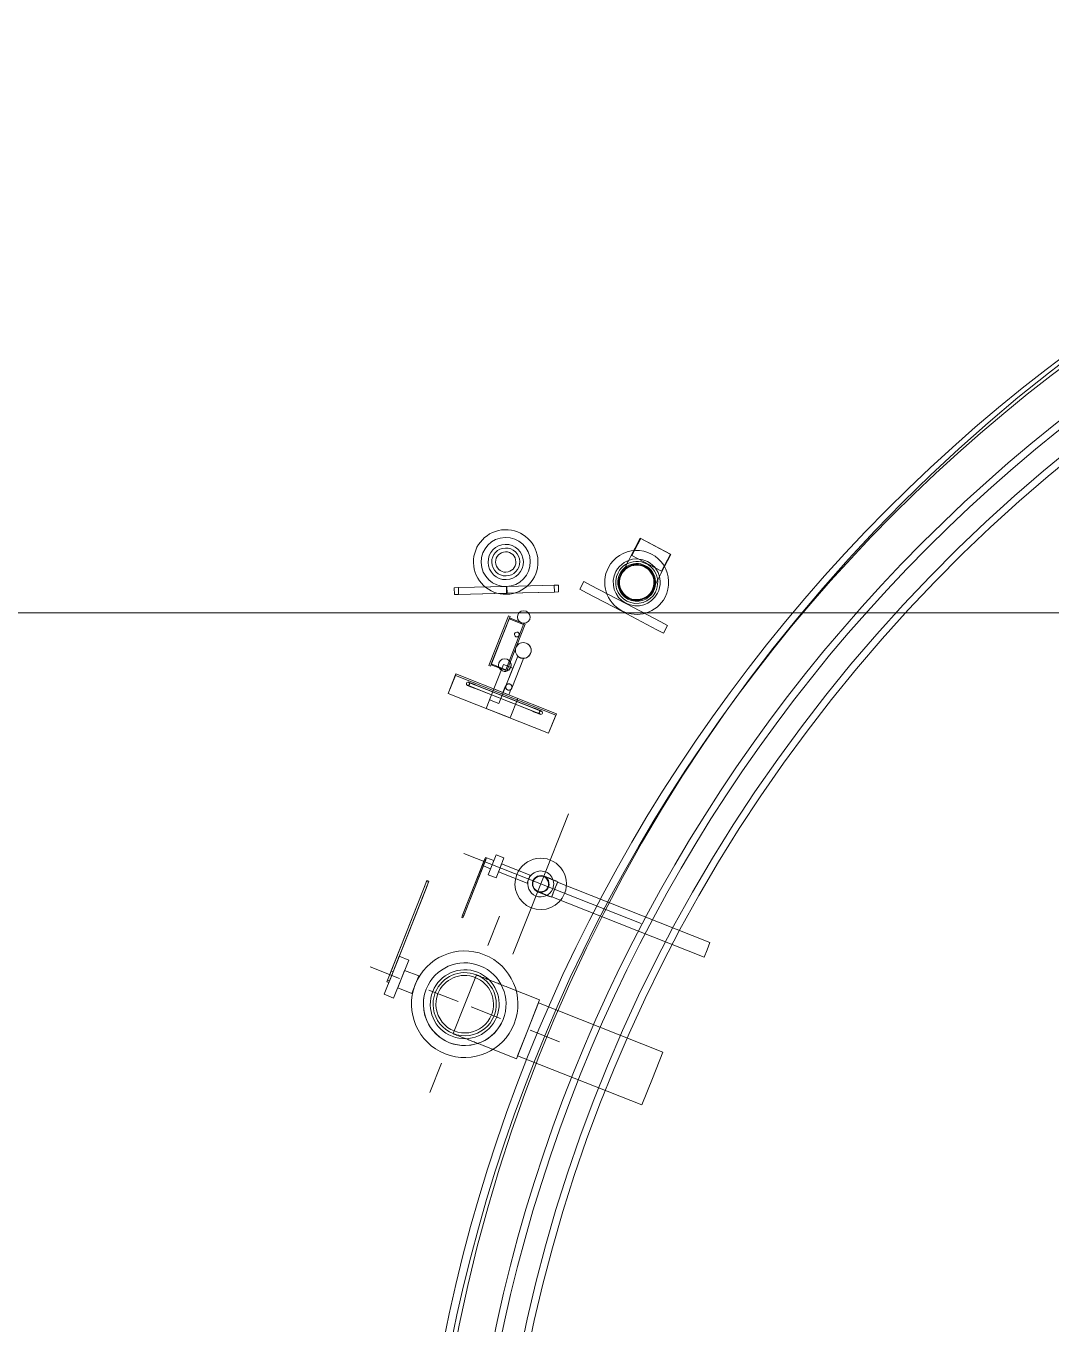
# Model space of a CAD drawing. Header units: metres. Extents: x -207 to 292, y -187 to 169.
# Drawn here: x -65.626 to -62.382, y 16.668 to 20.775 of the extents above; entities that cross this region are included whole.
import ezdxf

# ---------------------------------------------------------------- set-up
doc = ezdxf.new("R2010")
doc.units = ezdxf.units.M
doc.linetypes.add('Dash', pattern=[0.006, 0.003, -0.003])
for name, color, linetype, lineweight in [('EQUIPOS PIS', 7, 'Continuous', 9), ('grilla', 7, 'Continuous', 9), ('P-SANR-FIXT', 7, 'Continuous', 9), ('P-SANR-FIXT-HDLN', 7, 'Dash', 9)]:
    doc.layers.add(name, color=color, linetype=linetype, lineweight=lineweight)
doc.layers.add('PR10-ARQ-PL-001-Emplazamiento-C-1_dwg', color=7, linetype='Continuous', lineweight=9, true_color=0x767676)

# ---------------------------------------------------------------- blocks, each defined once
blk = doc.blocks.new('M_Tuberia Alimentación-01 - M_Tuberia Alimentación-01-2152466-PLANTA EMPLAZAMIENTO ACTUALIZADO')
at = {"layer": 'P-SANR-FIXT'}
for p, q in [((-0.2485, 0.3201), (-0.2551, 0.3201)), ((-0.2551, 0.3201), (-0.2551, 0.2959)), ((-0.2551, 0.0118), (-0.2551, 0.3169)), ((-0.2485, 0.3169), (-0.2551, 0.3169)), ((-0.2551, 0.2959), (-0.2551, -0.0196)), ((-0.2485, 0.2959), (-0.2485, 0.3201)), ((-0.2485, 0.3169), (-0.2485, 0.0118)), ((-0.2485, -0.0196), (-0.2485, 0.2959)), ((0.2154, 0.1), (0.1059, 0.1)), ((0.2154, 0), (0.2154, 0.1)), ((0.6388, 0.09), (0.2154, 0.09)), ((0.2154, 0), (0.2154, 0.09)), ((0.6388, 0.09), (0.6388, 0)), ((-0.2162, 0.0647), (-0.2485, 0.0647)), ((-0.2485, 0), (-0.2485, 0.0647)), ((-0.2162, 0.0647), (-0.2162, 0)), ((-0.2551, 0.0118), (-0.2551, -0.025)), ((-0.2551, 0.0118), (-0.2485, 0.0118)), ((-0.2485, -0.025), (-0.2485, 0.0118)), ((-0.2485, -0.0647), (-0.2485, 0)), ((-0.1681, 0.0296), (-0.2162, 0.0296)), ((-0.2162, 0), (-0.2162, 0.0296)), ((-0.2162, 0), (-0.2162, -0.0647)), ((-0.1681, 0.0296), (-0.1681, 0)), ((-0.1681, 0), (-0.1681, -0.0296)), ((0.2154, -0.1), (0.2154, 0)), ((0.2154, -0.09), (0.2154, 0)), ((0.6388, 0), (0.6388, -0.09)), ((-0.2551, -0.0196), (-0.2485, -0.0196)), ((-0.2551, -0.025), (-0.2485, -0.025)), ((-0.2162, -0.0296), (-0.2162, 0)), ((-0.2162, -0.0296), (-0.1681, -0.0296)), ((-0.2485, -0.0647), (-0.2162, -0.0647)), ((0.1059, -0.1), (0.2154, -0.1)), ((0.2154, -0.09), (0.6388, -0.09))]:
    blk.add_line(p, q, dxfattribs=at)
at = {"layer": 'P-SANR-FIXT', "flags": 128}
for points in [[(0.1059, 0.1), (0.1017, 0.1), (0.0974, 0.1), (0.0932, 0.1), (0.089, 0.1), (0.0849, 0.1), (0.0807, 0.1), (0.0766, 0.1), (0.0726, 0.1), (0.0686, 0.1), (0.0647, 0.1), (0.0608, 0.1), (0.057, 0.1), (0.0533, 0.1), (0.0496, 0.1), (0.0461, 0.1), (0.0427, 0.1), (0.0393, 0.1), (0.0361, 0.1), (0.0329, 0.1), (0.0299, 0.1), (0.027, 0.1), (0.0243, 0.1), (0.0216, 0.1), (0.0191, 0.1), (0.0168, 0.1), (0.0146, 0.1), (0.0125, 0.1), (0.0106, 0.1), (0.0088, 0.1), (0.0072, 0.1), (0.0057, 0.1), (0.0044, 0.1), (0.0033, 0.1), (0.0023, 0.1), (0.0015, 0.1), (0.0009, 0.1), (0.0004, 0.1), (0.0001, 0.1), (0, 0.1)], [(0, -0.1), (0.0001, -0.1), (0.0003, -0.1), (0.0008, -0.1), (0.0014, -0.1), (0.0021, -0.1), (0.003, -0.1), (0.0041, -0.1), (0.0054, -0.1), (0.0068, -0.1), (0.0084, -0.1), (0.0101, -0.1), (0.012, -0.1), (0.014, -0.1), (0.0162, -0.1), (0.0185, -0.1), (0.021, -0.1), (0.0236, -0.1), (0.0263, -0.1), (0.0291, -0.1), (0.0321, -0.1), (0.0352, -0.1), (0.0384, -0.1), (0.0417, -0.1), (0.0452, -0.1), (0.0487, -0.1), (0.0523, -0.1), (0.056, -0.1), (0.0598, -0.1), (0.0636, -0.1), (0.0675, -0.1), (0.0715, -0.1), (0.0755, -0.1), (0.0796, -0.1), (0.0837, -0.1), (0.0879, -0.1), (0.0921, -0.1), (0.0963, -0.1), (0.1005, -0.1), (0.1047, -0.1), (0.1059, -0.1)]]:
    blk.add_lwpolyline(points, dxfattribs=at)
at = {"layer": 'P-SANR-FIXT'}
for radius, start, end in [(0.1685, 360, 180), (0.1685, 360, 180), (0.1685, 360, 180), (0.1685, 360, 180), (0.1685, 360, 180), (0.1685, 360, 180), (0.1308, 0, 180), (0.1308, 360, 180), (0.1308, 360, 180), (0.1308, 360, 180), (0.109, 360, 180), (0.109, 360, 180), (0.109, 360, 180), (0.109, 360, 180), (0.1, 0, 180), (0.091, 0, 180), (0.091, 0, 180), (0.091, 0, 180), (0.091, 0, 180), (0.1685, 180, 360), (0.1685, 180, 360), (0.1685, 180, 360), (0.1685, 180, 360), (0.1685, 180, 360), (0.1685, 180, 360), (0.1308, 180, 0), (0.1308, 180, 360), (0.1308, 180, 360), (0.1308, 180, 360), (0.109, 180, 360), (0.109, 180, 360), (0.109, 180, 360), (0.109, 180, 360), (0.1, 180, 0), (0.091, 180, 0), (0.091, 180, 0), (0.091, 180, 0), (0.091, 180, 0)]:
    blk.add_arc((0, 0), radius, start, end, dxfattribs=at)
at = {"layer": 'P-SANR-FIXT-HDLN'}
for p, q in [((0, 0), (0, 0.301)), ((-0.3222, 0), (0, 0)), ((0.3222, 0), (0, 0)), ((0, 0), (0, -0.301))]:
    blk.add_line(p, q, dxfattribs=at)
blk = doc.blocks.new('M_Tuberia Alimentación-02 - M_Tuberia Alimentación-02-2167664-PLANTA EMPLAZAMIENTO ACTUALIZADO')
at = {"layer": 'P-SANR-FIXT'}
for p, q in [((0, 0), (0, 0.239)), ((-0.2622, 0), (0.3415, 0)), ((-0.1897, 0.0139), (-0.1934, 0.0139)), ((-0.1934, 0.0139), (-0.1934, 0)), ((-0.1934, 0.0065), (-0.1934, -0.1828)), ((-0.1897, 0.0065), (-0.1934, 0.0065)), ((-0.1897, 0), (-0.1897, 0.0139)), ((-0.165, 0.0139), (-0.1897, 0.0139)), ((-0.1897, 0.0139), (-0.1897, 0)), ((-0.1897, -0.1828), (-0.1897, 0.0065)), ((-0.1897, 0), (-0.1897, -0.0139)), ((-0.1384, 0.0338), (-0.165, 0.0338)), ((-0.165, 0), (-0.165, 0.0338)), ((-0.165, 0), (-0.165, 0.0139)), ((-0.165, -0.0139), (-0.165, 0)), ((-0.165, -0.0338), (-0.165, 0)), ((-0.1384, 0), (-0.1384, 0.0338)), ((-0.0411, 0.0139), (-0.1384, 0.0139)), ((-0.1384, 0), (-0.1384, 0.0139)), ((-0.1384, -0.0338), (-0.1384, 0)), ((-0.1384, -0.0139), (-0.1384, 0)), ((-0.0411, 0), (-0.0411, 0.0139)), ((-0.0411, -0.0139), (-0.0411, 0)), ((0, 0), (0, -0.239)), ((0.0474, 0.0264), (0.0421, 0.0264)), ((0.0474, 0), (0.0474, 0.0264)), ((0.5661, 0.025), (0.0474, 0.025)), ((0.0474, 0), (0.0474, 0.025)), ((0.0474, -0.0264), (0.0474, 0)), ((0.0474, -0.025), (0.0474, 0)), ((0.5661, 0), (0.5661, 0.025)), ((0.5661, -0.025), (0.5661, 0)), ((-0.1934, -0.186), (-0.1934, 0)), ((-0.1897, 0), (-0.1934, 0)), ((-0.1897, 0), (-0.1897, -0.186)), ((-0.1897, -0.0139), (-0.165, -0.0139)), ((-0.165, -0.0338), (-0.1384, -0.0338)), ((-0.1384, -0.0139), (-0.0411, -0.0139)), ((0.0421, -0.0264), (0.0474, -0.0264)), ((0.0474, -0.025), (0.5661, -0.025)), ((-0.1934, -0.1828), (-0.1934, -0.1905)), ((-0.1897, -0.1828), (-0.1934, -0.1828)), ((-0.1934, -0.186), (-0.1934, -0.1905)), ((-0.1934, -0.1905), (-0.1897, -0.1905)), ((-0.1897, -0.1905), (-0.1897, -0.1828)), ((-0.1897, -0.1905), (-0.1897, -0.186))]:
    blk.add_line(p, q, dxfattribs=at)
at = {"layer": 'P-SANR-FIXT', "flags": 128}
for points in [[(0.0421, 0.0264), (0.0405, 0.0264), (0.0388, 0.0264), (0.0371, 0.0264), (0.0354, 0.0264), (0.0338, 0.0264), (0.0321, 0.0264), (0.0305, 0.0264), (0.0289, 0.0264), (0.0273, 0.0264), (0.0257, 0.0264), (0.0242, 0.0264), (0.0227, 0.0264), (0.0212, 0.0264), (0.0198, 0.0264), (0.0183, 0.0264), (0.017, 0.0264), (0.0156, 0.0264), (0.0144, 0.0264), (0.0131, 0.0264), (0.0119, 0.0264), (0.0108, 0.0264), (0.0097, 0.0264), (0.0086, 0.0264), (0.0076, 0.0264), (0.0067, 0.0264), (0.0058, 0.0264), (0.005, 0.0264), (0.0042, 0.0264), (0.0035, 0.0264), (0.0029, 0.0264), (0.0023, 0.0264), (0.0018, 0.0264), (0.0013, 0.0264), (0.0009, 0.0264), (0.0006, 0.0264), (0.0004, 0.0264), (0.0002, 0.0264), (0.0001, 0.0264), (0, 0.0264)], [(0, -0.0264), (0, -0.0264), (0.0001, -0.0264), (0.0003, -0.0264), (0.0005, -0.0264), (0.0008, -0.0264), (0.0012, -0.0264), (0.0016, -0.0264), (0.0021, -0.0264), (0.0027, -0.0264), (0.0033, -0.0264), (0.004, -0.0264), (0.0048, -0.0264), (0.0056, -0.0264), (0.0064, -0.0264), (0.0074, -0.0264), (0.0083, -0.0264), (0.0094, -0.0264), (0.0105, -0.0264), (0.0116, -0.0264), (0.0128, -0.0264), (0.014, -0.0264), (0.0153, -0.0264), (0.0166, -0.0264), (0.018, -0.0264), (0.0194, -0.0264), (0.0208, -0.0264), (0.0223, -0.0264), (0.0238, -0.0264), (0.0253, -0.0264), (0.0269, -0.0264), (0.0285, -0.0264), (0.0301, -0.0264), (0.0317, -0.0264), (0.0333, -0.0264), (0.035, -0.0264), (0.0366, -0.0264), (0.0383, -0.0264), (0.04, -0.0264), (0.0417, -0.0264), (0.0421, -0.0264)]]:
    blk.add_lwpolyline(points, dxfattribs=at)
at = {"layer": 'P-SANR-FIXT'}
for radius, start, end in [(0.0814, 360, 180), (0.0814, 360, 180), (0.0814, 360, 180), (0.0814, 360, 180), (0.0814, 180, 360), (0.0814, 180, 360), (0.0814, 180, 360), (0.0814, 180, 360), (0.0411, 0, 180), (0.0411, 360, 180), (0.0411, 360, 180), (0.0411, 360, 180), (0.0411, 360, 180), (0.0411, 360, 180), (0.0411, 180, 0), (0.0411, 180, 360), (0.0411, 180, 360), (0.0411, 180, 360), (0.0411, 180, 360), (0.0411, 180, 360), (0.0264, 0, 180), (0.025, 0, 180), (0.025, 360, 180), (0.025, 180, 0), (0.025, 180, 360), (0.0264, 180, 360)]:
    blk.add_arc((0, 0), radius, start, end, dxfattribs=at)
blk = doc.blocks.new('M_Tuberia Control-01 - M_Tuberia Control-01-2159111-PLANTA EMPLAZAMIENTO ACTUALIZADO')
at = {"layer": 'P-SANR-FIXT'}
for p, q in [((0.1525, 0.1709), (0.1475, 0.1709)), ((0.1475, 0.1709), (0.2138, 0.1709)), ((0.1475, 0.1709), (0.1475, -0.1709)), ((0.1475, 0.1709), (0.1475, -0.1709)), ((0.2138, 0.1709), (0.1525, 0.1709)), ((0.1525, 0.1709), (0.1525, -0.1709)), ((0.1525, 0.1709), (0.1525, -0.1709)), ((0.2138, -0.1709), (0.2138, 0.1709)), ((0.2138, 0.1709), (0.2138, -0.1709)), ((0.1573, 0.0993), (0.1573, -0.099)), ((0.1575, 0.1228), (0.1575, -0.1225)), ((0.1675, -0.1225), (0.1675, 0.1228)), ((0.1677, -0.099), (0.1677, 0.0993)), ((0.1244, 0.01), (0.0229, 0.01)), ((0.1244, 0.01), (0.0229, 0.01)), ((0.1475, 0.0089), (0.129, 0.0089)), ((0.2138, 0.0401), (0.1475, 0.0401)), ((0.1475, 0.0401), (0.2138, 0.0401)), ((0.1475, 0.0401), (0.1475, -0.0423)), ((0.1475, 0.0401), (0.1475, -0.0423)), ((0.1475, -0.0011), (0.1475, 0.0089)), ((0.2138, -0.0423), (0.2138, 0.0401)), ((0.2138, 0.0401), (0.2138, -0.0423)), ((-0.0795, -0.025), (0.0795, -0.025)), ((0.0795, -0.025), (-0.0795, -0.025)), ((-0.0795, -0.0784), (-0.0795, -0.025)), ((-0.0795, -0.025), (-0.0795, -0.0784)), ((-0.077, -0.0294), (0.077, -0.0294)), ((0.077, -0.0294), (-0.077, -0.0294)), ((-0.077, -0.0294), (-0.077, -0.0784)), ((-0.077, -0.0784), (-0.077, -0.0294)), ((0.0229, -0.01), (0.1244, -0.01)), ((0.0229, -0.01), (0.1244, -0.01)), ((0.1841, -0.0103), (0.0646, -0.0103)), ((0.0646, -0.0103), (0.1841, -0.0103)), ((0.0646, -0.0103), (0.0646, -0.0423)), ((0.0646, -0.0103), (0.0646, -0.0423)), ((0.077, -0.0784), (0.077, -0.0294)), ((0.077, -0.0784), (0.077, -0.0294)), ((0.0795, -0.025), (0.0795, -0.0784)), ((0.0795, -0.025), (0.0795, -0.0784)), ((0.1244, -0.01), (0.1244, -0.0111)), ((0.1244, -0.0111), (0.1475, -0.0111)), ((0.1475, -0.0111), (0.1475, -0.0011)), ((0.1841, -0.0423), (0.1841, -0.0103)), ((0.1841, -0.0103), (0.1841, -0.0423)), ((0.0845, -0.0784), (-0.0845, -0.0784)), ((-0.0845, -0.0784), (0.0845, -0.0784)), ((-0.0845, -0.0784), (-0.0845, -0.0836)), ((-0.0845, -0.0784), (-0.0845, -0.0836)), ((-0.0795, -0.0784), (0.0795, -0.0784)), ((0.0795, -0.0784), (-0.0795, -0.0784)), ((0.077, -0.0784), (-0.077, -0.0784)), ((-0.077, -0.0784), (0.077, -0.0784)), ((0.1841, -0.0423), (0.0646, -0.0423)), ((0.0646, -0.0423), (0.1841, -0.0423)), ((0.0845, -0.0836), (0.0845, -0.0784)), ((0.0845, -0.0784), (0.0845, -0.0836)), ((0.2138, -0.0423), (0.1475, -0.0423)), ((0.1475, -0.0423), (0.2138, -0.0423)), ((0.0845, -0.0836), (-0.0845, -0.0836)), ((-0.0845, -0.0836), (0.0845, -0.0836)), ((0.2138, -0.1709), (0.1475, -0.1709)), ((0.1475, -0.1709), (0.1525, -0.1709)), ((0.1525, -0.1709), (0.2138, -0.1709))]:
    blk.add_line(p, q, dxfattribs=at)
at = {"layer": 'P-SANR-FIXT', "flags": 128}
for points in [[(0.1573, 0.1243), (0.1573, 0.1243), (0.1573, 0.1242), (0.1573, 0.1241), (0.1573, 0.124), (0.1573, 0.1238), (0.1573, 0.1236), (0.1573, 0.1233), (0.1573, 0.123), (0.1573, 0.1227), (0.1573, 0.1223), (0.1573, 0.1219), (0.1573, 0.1215), (0.1573, 0.121), (0.1573, 0.1205), (0.1573, 0.1199), (0.1573, 0.1193), (0.1573, 0.1187), (0.1573, 0.1181), (0.1573, 0.1174), (0.1573, 0.1167), (0.1573, 0.116), (0.1573, 0.1152), (0.1573, 0.1144), (0.1573, 0.1136), (0.1573, 0.1128), (0.1573, 0.1119), (0.1573, 0.1111), (0.1573, 0.1102), (0.1573, 0.1093), (0.1573, 0.1083), (0.1573, 0.1074), (0.1573, 0.1064), (0.1573, 0.1055), (0.1573, 0.1045), (0.1573, 0.1035), (0.1573, 0.1025), (0.1573, 0.1015), (0.1573, 0.1005), (0.1573, 0.0995), (0.1573, 0.0993)], [(0.1677, 0.0993), (0.1677, 0.1003), (0.1677, 0.1013), (0.1677, 0.1023), (0.1677, 0.1033), (0.1677, 0.1042), (0.1677, 0.1052), (0.1677, 0.1062), (0.1677, 0.1071), (0.1677, 0.1081), (0.1677, 0.109), (0.1677, 0.1099), (0.1677, 0.1108), (0.1677, 0.1117), (0.1677, 0.1126), (0.1677, 0.1134), (0.1677, 0.1142), (0.1677, 0.115), (0.1677, 0.1158), (0.1677, 0.1165), (0.1677, 0.1172), (0.1677, 0.1179), (0.1677, 0.1185), (0.1677, 0.1192), (0.1677, 0.1198), (0.1677, 0.1203), (0.1677, 0.1208), (0.1677, 0.1213), (0.1677, 0.1218), (0.1677, 0.1222), (0.1677, 0.1226), (0.1677, 0.1229), (0.1677, 0.1232), (0.1677, 0.1235), (0.1677, 0.1237), (0.1677, 0.1239), (0.1677, 0.1241), (0.1677, 0.1242), (0.1677, 0.1242), (0.1677, 0.1243)], [(0.1573, -0.099), (0.1573, -0.1), (0.1573, -0.101), (0.1573, -0.102), (0.1573, -0.103), (0.1573, -0.104), (0.1573, -0.1049), (0.1573, -0.1059), (0.1573, -0.1069), (0.1573, -0.1078), (0.1573, -0.1087), (0.1573, -0.1097), (0.1573, -0.1105), (0.1573, -0.1114), (0.1573, -0.1123), (0.1573, -0.1131), (0.1573, -0.1139), (0.1573, -0.1147), (0.1573, -0.1155), (0.1573, -0.1162), (0.1573, -0.1169), (0.1573, -0.1176), (0.1573, -0.1183), (0.1573, -0.1189), (0.1573, -0.1195), (0.1573, -0.12), (0.1573, -0.1206), (0.1573, -0.1211), (0.1573, -0.1215), (0.1573, -0.1219), (0.1573, -0.1223), (0.1573, -0.1226), (0.1573, -0.123), (0.1573, -0.1232), (0.1573, -0.1235), (0.1573, -0.1236), (0.1573, -0.1238), (0.1573, -0.1239), (0.1573, -0.124), (0.1573, -0.124)], [(0.1677, -0.124), (0.1677, -0.124), (0.1677, -0.1239), (0.1677, -0.1238), (0.1677, -0.1237), (0.1677, -0.1235), (0.1677, -0.1233), (0.1677, -0.123), (0.1677, -0.1227), (0.1677, -0.1224), (0.1677, -0.122), (0.1677, -0.1216), (0.1677, -0.1212), (0.1677, -0.1207), (0.1677, -0.1202), (0.1677, -0.1196), (0.1677, -0.1191), (0.1677, -0.1184), (0.1677, -0.1178), (0.1677, -0.1171), (0.1677, -0.1164), (0.1677, -0.1157), (0.1677, -0.1149), (0.1677, -0.1142), (0.1677, -0.1133), (0.1677, -0.1125), (0.1677, -0.1117), (0.1677, -0.1108), (0.1677, -0.1099), (0.1677, -0.109), (0.1677, -0.1081), (0.1677, -0.1071), (0.1677, -0.1062), (0.1677, -0.1052), (0.1677, -0.1042), (0.1677, -0.1033), (0.1677, -0.1023), (0.1677, -0.1013), (0.1677, -0.1003), (0.1677, -0.0993), (0.1677, -0.099)]]:
    blk.add_lwpolyline(points, dxfattribs=at)
at = {"layer": 'P-SANR-FIXT'}
for centre, radius, start, end in [((0.1625, 0.1243), 0.00518, 90, 270), ((0.1625, 0.1243), 0.00518, 270, 90), ((0, 0), 0.025, 360, 180), ((0, 0), 0.025, 0, 180), ((0, 0), 0.025, 180, 360), ((0.1244, 0), 0.01, 360, 180), ((0.1244, 0), 0.01, 0, 180), ((0.1244, 0), 0.01, 180, 360), ((0.1244, 0), 0.01, 180, 360), ((-0.099, -0.0375), 0.02, 0, 180), ((-0.099, -0.0375), 0.02, 0, 180), ((-0.099, -0.0375), 0.02, 180, 0), ((-0.099, -0.0375), 0.02, 180, 360), ((-0.0394, -0.0375), 0.0075, 360, 180), ((-0.0394, -0.0375), 0.0075, 0, 180), ((-0.0394, -0.0375), 0.0075, 180, 360), ((-0.0394, -0.0375), 0.0075, 180, 360), ((0, 0), 0.025, 180, 360), ((0.0646, -0.0375), 0.02, 360, 180), ((0.0646, -0.0375), 0.02, 0, 180), ((0.0646, -0.0375), 0.02, 180, 360), ((0.0646, -0.0375), 0.02, 180, 360), ((0.1625, -0.124), 0.00518, 90, 270), ((0.1625, -0.124), 0.00518, 270, 90)]:
    blk.add_arc(centre, radius, start, end, dxfattribs=at)
for points, knots in [([(0.1625, 0.1191), (0.1622, 0.1191), (0.1617, 0.1191), (0.161, 0.1193), (0.1606, 0.1194), (0.1602, 0.1196), (0.1598, 0.1198), (0.1595, 0.1201), (0.1591, 0.1203), (0.1588, 0.1206), (0.1586, 0.1209), (0.1584, 0.1211), (0.1582, 0.1213), (0.1581, 0.1215), (0.158, 0.1216), (0.1579, 0.1218), (0.1578, 0.1221), (0.1577, 0.1224), (0.1576, 0.1225), (0.1576, 0.1226), (0.1576, 0.1227), (0.1575, 0.1228), (0.1575, 0.1228), (0.1575, 0.1228), (0.1576, 0.1227), (0.1576, 0.1226), (0.1576, 0.1225), (0.1577, 0.1224), (0.1578, 0.1221), (0.1579, 0.1218), (0.158, 0.1216), (0.1581, 0.1215), (0.1582, 0.1213), (0.1584, 0.1211), (0.1586, 0.1209), (0.1588, 0.1206), (0.1591, 0.1203), (0.1595, 0.1201), (0.1598, 0.1198), (0.1602, 0.1196), (0.1606, 0.1194), (0.161, 0.1193), (0.1617, 0.1191), (0.1622, 0.1191), (0.1625, 0.1191)], [0, 0, 0, 0, 0.055556, 0.083333, 0.111111, 0.138889, 0.166667, 0.194444, 0.222222, 0.25, 0.277778, 0.305556, 0.319444, 0.333333, 0.347222, 0.361111, 0.388889, 0.416667, 0.430556, 0.444444, 0.458333, 0.472222, 0.5, 0.527778, 0.541667, 0.555556, 0.569444, 0.583333, 0.611111, 0.638889, 0.652778, 0.666667, 0.680556, 0.694444, 0.722222, 0.75, 0.777778, 0.805556, 0.833333, 0.861111, 0.888889, 0.916667, 0.944444, 1, 1, 1, 1]), ([(0.1625, 0.1191), (0.1628, 0.1191), (0.1633, 0.1191), (0.164, 0.1193), (0.1644, 0.1194), (0.1648, 0.1196), (0.1652, 0.1198), (0.1655, 0.1201), (0.1659, 0.1203), (0.1662, 0.1206), (0.1664, 0.1209), (0.1666, 0.1211), (0.1668, 0.1213), (0.1669, 0.1215), (0.167, 0.1216), (0.1671, 0.1218), (0.1672, 0.1221), (0.1673, 0.1224), (0.1674, 0.1225), (0.1674, 0.1226), (0.1674, 0.1227), (0.1675, 0.1228), (0.1675, 0.1228), (0.1675, 0.1228), (0.1674, 0.1227), (0.1674, 0.1226), (0.1674, 0.1225), (0.1673, 0.1224), (0.1672, 0.1221), (0.1671, 0.1218), (0.167, 0.1216), (0.1669, 0.1215), (0.1668, 0.1213), (0.1666, 0.1211), (0.1664, 0.1209), (0.1662, 0.1206), (0.1659, 0.1203), (0.1655, 0.1201), (0.1652, 0.1198), (0.1648, 0.1196), (0.1644, 0.1194), (0.164, 0.1193), (0.1633, 0.1191), (0.1628, 0.1191), (0.1625, 0.1191)], [0, 0, 0, 0, 0.055556, 0.083333, 0.111111, 0.138889, 0.166667, 0.194444, 0.222222, 0.25, 0.277778, 0.305556, 0.319444, 0.333333, 0.347222, 0.361111, 0.388889, 0.416667, 0.430556, 0.444444, 0.458333, 0.472222, 0.5, 0.527778, 0.541667, 0.555556, 0.569444, 0.583333, 0.611111, 0.638889, 0.652778, 0.666667, 0.680556, 0.694444, 0.722222, 0.75, 0.777778, 0.805556, 0.833333, 0.861111, 0.888889, 0.916667, 0.944444, 1, 1, 1, 1]), ([(0.025, 0), (0.025, 0.0008), (0.0249, 0.0023), (0.0245, 0.0051), (0.0239, 0.0073), (0.0234, 0.0088), (0.0232, 0.0094), (0.023, 0.0097), (0.0229, 0.0099), (0.0229, 0.01), (0.0229, 0.01)], [0, 0, 0, 0, 0.142857, 0.285714, 0.571429, 0.678571, 0.785714, 0.839286, 0.892857, 1, 1, 1, 1]), ([(0.0229, 0.01), (0.0229, 0.01), (0.023, 0.0098), (0.0234, 0.0088), (0.0242, 0.0067), (0.0248, 0.0034), (0.025, 0.0012), (0.025, 0)], [0, 0, 0, 0, 0.142857, 0.285714, 0.571429, 0.785714, 1, 1, 1, 1]), ([(0.025, 0), (0.025, 0.0008), (0.0249, 0.0023), (0.0245, 0.0051), (0.0239, 0.0073), (0.0234, 0.0088), (0.0232, 0.0094), (0.023, 0.0097), (0.0229, 0.0099), (0.0229, 0.01), (0.0229, 0.01)], [0, 0, 0, 0, 0.142857, 0.285714, 0.571429, 0.678571, 0.785714, 0.839286, 0.892857, 1, 1, 1, 1]), ([(0.0229, 0.01), (0.0229, 0.01), (0.023, 0.0098), (0.0234, 0.0088), (0.0242, 0.0067), (0.0248, 0.0034), (0.025, 0.0012), (0.025, 0)], [0, 0, 0, 0, 0.142857, 0.285714, 0.571429, 0.785714, 1, 1, 1, 1]), ([(0.1144, 0), (0.1144, 0.0005), (0.1144, 0.0011), (0.1146, 0.002), (0.1147, 0.0027), (0.1149, 0.0033), (0.1151, 0.0039), (0.1154, 0.0045), (0.1157, 0.005), (0.116, 0.0055), (0.1164, 0.006), (0.1167, 0.0065), (0.1171, 0.0069), (0.1175, 0.0073), (0.118, 0.0078), (0.1186, 0.0082), (0.1192, 0.0086), (0.1198, 0.0089), (0.1209, 0.0094), (0.1224, 0.0099), (0.1237, 0.01), (0.1244, 0.01)], [0, 0, 0, 0, 0.071429, 0.107143, 0.142857, 0.178571, 0.214286, 0.25, 0.285714, 0.321429, 0.357143, 0.392857, 0.428571, 0.464286, 0.5, 0.571429, 0.607143, 0.642857, 0.714286, 0.857143, 1, 1, 1, 1]), ([(0.1244, 0.01), (0.1237, 0.01), (0.1224, 0.0099), (0.1209, 0.0094), (0.1198, 0.0089), (0.1192, 0.0086), (0.1188, 0.0083), (0.1183, 0.008), (0.1179, 0.0076), (0.1175, 0.0073), (0.1171, 0.0069), (0.1167, 0.0065), (0.1164, 0.006), (0.116, 0.0055), (0.1157, 0.005), (0.1154, 0.0045), (0.1151, 0.0039), (0.1149, 0.0033), (0.1147, 0.0027), (0.1146, 0.002), (0.1144, 0.0011), (0.1144, 0.0005), (0.1144, 0)], [0, 0, 0, 0, 0.142857, 0.285714, 0.357143, 0.392857, 0.428571, 0.464286, 0.5, 0.535714, 0.571429, 0.607143, 0.642857, 0.678571, 0.714286, 0.75, 0.785714, 0.821429, 0.857143, 0.892857, 0.928571, 1, 1, 1, 1]), ([(0.1144, 0), (0.1144, 0.0005), (0.1144, 0.0011), (0.1146, 0.002), (0.1147, 0.0027), (0.1149, 0.0033), (0.1151, 0.0039), (0.1154, 0.0045), (0.1157, 0.005), (0.116, 0.0055), (0.1164, 0.006), (0.1167, 0.0065), (0.1171, 0.0069), (0.1175, 0.0073), (0.118, 0.0078), (0.1186, 0.0082), (0.1192, 0.0086), (0.1198, 0.0089), (0.1209, 0.0094), (0.1224, 0.0099), (0.1237, 0.01), (0.1244, 0.01)], [0, 0, 0, 0, 0.071429, 0.107143, 0.142857, 0.178571, 0.214286, 0.25, 0.285714, 0.321429, 0.357143, 0.392857, 0.428571, 0.464286, 0.5, 0.571429, 0.607143, 0.642857, 0.714286, 0.857143, 1, 1, 1, 1]), ([(0.1244, 0.01), (0.1237, 0.01), (0.1224, 0.0099), (0.1209, 0.0094), (0.1198, 0.0089), (0.1192, 0.0086), (0.1188, 0.0083), (0.1183, 0.008), (0.1179, 0.0076), (0.1175, 0.0073), (0.1171, 0.0069), (0.1167, 0.0065), (0.1164, 0.006), (0.116, 0.0055), (0.1157, 0.005), (0.1154, 0.0045), (0.1151, 0.0039), (0.1149, 0.0033), (0.1147, 0.0027), (0.1146, 0.002), (0.1144, 0.0011), (0.1144, 0.0005), (0.1144, 0)], [0, 0, 0, 0, 0.142857, 0.285714, 0.357143, 0.392857, 0.428571, 0.464286, 0.5, 0.535714, 0.571429, 0.607143, 0.642857, 0.678571, 0.714286, 0.75, 0.785714, 0.821429, 0.857143, 0.892857, 0.928571, 1, 1, 1, 1]), ([(0.1244, -0.01), (0.1237, -0.01), (0.1224, -0.0099), (0.1209, -0.0094), (0.1198, -0.0089), (0.1192, -0.0086), (0.1188, -0.0083), (0.1183, -0.008), (0.1179, -0.0076), (0.1175, -0.0073), (0.1171, -0.0069), (0.1167, -0.0065), (0.1164, -0.006), (0.116, -0.0055), (0.1157, -0.005), (0.1154, -0.0045), (0.1151, -0.0039), (0.1149, -0.0033), (0.1147, -0.0027), (0.1146, -0.002), (0.1144, -0.0011), (0.1144, -0.0005), (0.1144, 0)], [0, 0, 0, 0, 0.142857, 0.285714, 0.357143, 0.392857, 0.428571, 0.464286, 0.5, 0.535714, 0.571429, 0.607143, 0.642857, 0.678571, 0.714286, 0.75, 0.785714, 0.821429, 0.857143, 0.892857, 0.928571, 1, 1, 1, 1]), ([(0.1144, 0), (0.1144, -0.0005), (0.1144, -0.0011), (0.1146, -0.002), (0.1147, -0.0027), (0.1149, -0.0033), (0.1151, -0.0039), (0.1154, -0.0045), (0.1157, -0.005), (0.116, -0.0055), (0.1164, -0.006), (0.1167, -0.0065), (0.1171, -0.0069), (0.1175, -0.0073), (0.118, -0.0078), (0.1186, -0.0082), (0.1192, -0.0086), (0.1198, -0.0089), (0.1209, -0.0094), (0.1224, -0.0099), (0.1237, -0.01), (0.1244, -0.01)], [0, 0, 0, 0, 0.071429, 0.107143, 0.142857, 0.178571, 0.214286, 0.25, 0.285714, 0.321429, 0.357143, 0.392857, 0.428571, 0.464286, 0.5, 0.571429, 0.607143, 0.642857, 0.714286, 0.857143, 1, 1, 1, 1]), ([(0.1144, 0), (0.1144, -0.0005), (0.1144, -0.0011), (0.1146, -0.002), (0.1147, -0.0027), (0.1149, -0.0033), (0.1151, -0.0039), (0.1154, -0.0045), (0.1157, -0.005), (0.116, -0.0055), (0.1164, -0.006), (0.1167, -0.0065), (0.1171, -0.0069), (0.1175, -0.0073), (0.118, -0.0078), (0.1186, -0.0082), (0.1192, -0.0086), (0.1198, -0.0089), (0.1209, -0.0094), (0.1224, -0.0099), (0.1237, -0.01), (0.1244, -0.01)], [0, 0, 0, 0, 0.071429, 0.107143, 0.142857, 0.178571, 0.214286, 0.25, 0.285714, 0.321429, 0.357143, 0.392857, 0.428571, 0.464286, 0.5, 0.571429, 0.607143, 0.642857, 0.714286, 0.857143, 1, 1, 1, 1]), ([(0.1244, -0.01), (0.1237, -0.01), (0.1224, -0.0099), (0.1209, -0.0094), (0.1198, -0.0089), (0.1192, -0.0086), (0.1188, -0.0083), (0.1183, -0.008), (0.1179, -0.0076), (0.1175, -0.0073), (0.1171, -0.0069), (0.1167, -0.0065), (0.1164, -0.006), (0.116, -0.0055), (0.1157, -0.005), (0.1154, -0.0045), (0.1151, -0.0039), (0.1149, -0.0033), (0.1147, -0.0027), (0.1146, -0.002), (0.1144, -0.0011), (0.1144, -0.0005), (0.1144, 0)], [0, 0, 0, 0, 0.142857, 0.285714, 0.357143, 0.392857, 0.428571, 0.464286, 0.5, 0.535714, 0.571429, 0.607143, 0.642857, 0.678571, 0.714286, 0.75, 0.785714, 0.821429, 0.857143, 0.892857, 0.928571, 1, 1, 1, 1]), ([(0.1344, 0), (0.1344, 0.0006), (0.1343, 0.0015), (0.134, 0.0025), (0.1337, 0.0036), (0.1332, 0.0047), (0.1324, 0.0059), (0.1317, 0.0068), (0.1312, 0.0073), (0.1309, 0.0075), (0.1307, 0.0077), (0.1305, 0.0079), (0.1302, 0.0081), (0.1299, 0.0084), (0.1295, 0.0086), (0.1293, 0.0087), (0.1292, 0.0087), (0.1291, 0.0088), (0.129, 0.0088), (0.129, 0.0089), (0.129, 0.0088), (0.1291, 0.0088), (0.1292, 0.0087), (0.1293, 0.0087), (0.1295, 0.0086), (0.1299, 0.0084), (0.1302, 0.0081), (0.1305, 0.0079), (0.1307, 0.0077), (0.1309, 0.0075), (0.1312, 0.0073), (0.1317, 0.0068), (0.1324, 0.0059), (0.1332, 0.0047), (0.1337, 0.0036), (0.134, 0.0025), (0.1343, 0.0015), (0.1344, 0.0006), (0.1344, 0)], [0, 0, 0, 0, 0.055556, 0.083333, 0.111111, 0.166667, 0.222222, 0.277778, 0.305556, 0.319444, 0.333333, 0.347222, 0.361111, 0.388889, 0.416667, 0.430556, 0.444444, 0.458333, 0.472222, 0.5, 0.527778, 0.541667, 0.555556, 0.569444, 0.583333, 0.611111, 0.638889, 0.652778, 0.666667, 0.680556, 0.694444, 0.722222, 0.777778, 0.833333, 0.888889, 0.916667, 0.944444, 1, 1, 1, 1]), ([(0.025, 0), (0.025, -0.0008), (0.0249, -0.0023), (0.0245, -0.0051), (0.0239, -0.0073), (0.0234, -0.0088), (0.0232, -0.0094), (0.023, -0.0097), (0.0229, -0.0099), (0.0229, -0.01), (0.0229, -0.01)], [0, 0, 0, 0, 0.142857, 0.285714, 0.571429, 0.678571, 0.785714, 0.839286, 0.892857, 1, 1, 1, 1]), ([(0.0229, -0.01), (0.0229, -0.01), (0.023, -0.0098), (0.0234, -0.0088), (0.0242, -0.0067), (0.0248, -0.0034), (0.025, -0.0012), (0.025, 0)], [0, 0, 0, 0, 0.142857, 0.285714, 0.571429, 0.785714, 1, 1, 1, 1]), ([(0.025, 0), (0.025, -0.0008), (0.0249, -0.0023), (0.0245, -0.0051), (0.0239, -0.0073), (0.0234, -0.0088), (0.0232, -0.0094), (0.023, -0.0097), (0.0229, -0.0099), (0.0229, -0.01), (0.0229, -0.01)], [0, 0, 0, 0, 0.142857, 0.285714, 0.571429, 0.678571, 0.785714, 0.839286, 0.892857, 1, 1, 1, 1]), ([(0.0229, -0.01), (0.0229, -0.01), (0.023, -0.0098), (0.0234, -0.0088), (0.0242, -0.0067), (0.0248, -0.0034), (0.025, -0.0012), (0.025, 0)], [0, 0, 0, 0, 0.142857, 0.285714, 0.571429, 0.785714, 1, 1, 1, 1]), ([(0.1343, -0.0011), (0.1342, -0.0016), (0.1341, -0.0022), (0.1339, -0.003), (0.1337, -0.0036), (0.1334, -0.0042), (0.1332, -0.0048), (0.1329, -0.0052), (0.1327, -0.0056), (0.1325, -0.0058), (0.1323, -0.0061), (0.1321, -0.0064), (0.1318, -0.0067), (0.1314, -0.0071), (0.1311, -0.0074), (0.1309, -0.0075), (0.1307, -0.0077), (0.1304, -0.008), (0.13, -0.0082), (0.1296, -0.0085), (0.1293, -0.0087), (0.1292, -0.0088), (0.1291, -0.0088), (0.1289, -0.0089), (0.1288, -0.009), (0.1285, -0.0091), (0.128, -0.0093), (0.1276, -0.0095), (0.1272, -0.0096), (0.1269, -0.0097), (0.1266, -0.0098), (0.1262, -0.0098), (0.1255, -0.01), (0.1248, -0.01), (0.1244, -0.01)], [0, 0, 0, 0, 0.083333, 0.125, 0.166667, 0.208333, 0.25, 0.291667, 0.3125, 0.333333, 0.354167, 0.375, 0.416667, 0.458333, 0.479167, 0.5, 0.520833, 0.541667, 0.583333, 0.625, 0.645833, 0.65625, 0.666667, 0.677083, 0.6875, 0.708333, 0.75, 0.791667, 0.8125, 0.833333, 0.854167, 0.875, 0.916667, 1, 1, 1, 1]), ([(0.1244, -0.01), (0.1248, -0.01), (0.1255, -0.01), (0.1262, -0.0098), (0.1266, -0.0098), (0.1269, -0.0097), (0.1272, -0.0096), (0.1276, -0.0095), (0.128, -0.0093), (0.1285, -0.0091), (0.1288, -0.009), (0.1289, -0.0089), (0.1291, -0.0088), (0.1292, -0.0088), (0.1293, -0.0087), (0.1296, -0.0085), (0.13, -0.0082), (0.1304, -0.008), (0.1307, -0.0077), (0.1309, -0.0075), (0.1311, -0.0074), (0.1314, -0.0071), (0.1318, -0.0067), (0.1321, -0.0064), (0.1323, -0.0061), (0.1325, -0.0058), (0.1327, -0.0056), (0.1329, -0.0052), (0.1332, -0.0048), (0.1334, -0.0042), (0.1337, -0.0036), (0.1339, -0.003), (0.1341, -0.0022), (0.1342, -0.0016), (0.1343, -0.0011)], [0, 0, 0, 0, 0.083333, 0.125, 0.145833, 0.166667, 0.1875, 0.208333, 0.25, 0.291667, 0.3125, 0.322917, 0.333333, 0.34375, 0.354167, 0.375, 0.416667, 0.458333, 0.479167, 0.5, 0.520833, 0.541667, 0.583333, 0.625, 0.645833, 0.666667, 0.6875, 0.708333, 0.75, 0.791667, 0.833333, 0.875, 0.916667, 1, 1, 1, 1]), ([(0.1625, -0.1188), (0.1622, -0.1188), (0.1617, -0.1189), (0.161, -0.119), (0.1606, -0.1192), (0.1602, -0.1194), (0.1598, -0.1196), (0.1595, -0.1198), (0.1591, -0.1201), (0.1588, -0.1203), (0.1586, -0.1206), (0.1584, -0.1209), (0.1582, -0.1211), (0.1581, -0.1212), (0.158, -0.1214), (0.1579, -0.1216), (0.1578, -0.1219), (0.1577, -0.1221), (0.1576, -0.1223), (0.1576, -0.1224), (0.1576, -0.1224), (0.1575, -0.1225), (0.1575, -0.1225), (0.1575, -0.1225), (0.1576, -0.1224), (0.1576, -0.1224), (0.1576, -0.1223), (0.1577, -0.1221), (0.1578, -0.1219), (0.1579, -0.1216), (0.158, -0.1214), (0.1581, -0.1212), (0.1582, -0.1211), (0.1584, -0.1209), (0.1586, -0.1206), (0.1588, -0.1203), (0.1591, -0.1201), (0.1595, -0.1198), (0.1598, -0.1196), (0.1602, -0.1194), (0.1606, -0.1192), (0.161, -0.119), (0.1617, -0.1189), (0.1622, -0.1188), (0.1625, -0.1188)], [0, 0, 0, 0, 0.055556, 0.083333, 0.111111, 0.138889, 0.166667, 0.194444, 0.222222, 0.25, 0.277778, 0.305556, 0.319444, 0.333333, 0.347222, 0.361111, 0.388889, 0.416667, 0.430556, 0.444444, 0.458333, 0.472222, 0.5, 0.527778, 0.541667, 0.555556, 0.569444, 0.583333, 0.611111, 0.638889, 0.652778, 0.666667, 0.680556, 0.694444, 0.722222, 0.75, 0.777778, 0.805556, 0.833333, 0.861111, 0.888889, 0.916667, 0.944444, 1, 1, 1, 1]), ([(0.1625, -0.1188), (0.1628, -0.1188), (0.1633, -0.1189), (0.164, -0.119), (0.1644, -0.1192), (0.1648, -0.1194), (0.1652, -0.1196), (0.1655, -0.1198), (0.1659, -0.1201), (0.1662, -0.1203), (0.1664, -0.1206), (0.1666, -0.1209), (0.1668, -0.1211), (0.1669, -0.1212), (0.167, -0.1214), (0.1671, -0.1216), (0.1672, -0.1219), (0.1673, -0.1221), (0.1674, -0.1223), (0.1674, -0.1224), (0.1674, -0.1224), (0.1675, -0.1225), (0.1675, -0.1225), (0.1675, -0.1225), (0.1674, -0.1224), (0.1674, -0.1224), (0.1674, -0.1223), (0.1673, -0.1221), (0.1672, -0.1219), (0.1671, -0.1216), (0.167, -0.1214), (0.1669, -0.1212), (0.1668, -0.1211), (0.1666, -0.1209), (0.1664, -0.1206), (0.1662, -0.1203), (0.1659, -0.1201), (0.1655, -0.1198), (0.1652, -0.1196), (0.1648, -0.1194), (0.1644, -0.1192), (0.164, -0.119), (0.1633, -0.1189), (0.1628, -0.1188), (0.1625, -0.1188)], [0, 0, 0, 0, 0.055556, 0.083333, 0.111111, 0.138889, 0.166667, 0.194444, 0.222222, 0.25, 0.277778, 0.305556, 0.319444, 0.333333, 0.347222, 0.361111, 0.388889, 0.416667, 0.430556, 0.444444, 0.458333, 0.472222, 0.5, 0.527778, 0.541667, 0.555556, 0.569444, 0.583333, 0.611111, 0.638889, 0.652778, 0.666667, 0.680556, 0.694444, 0.722222, 0.75, 0.777778, 0.805556, 0.833333, 0.861111, 0.888889, 0.916667, 0.944444, 1, 1, 1, 1])]:
    blk.add_open_spline(points, degree=3, knots=knots, dxfattribs=at)
for points in [[(0.1344, 0), (0.1344, -0.0002), (0.1343, -0.0006), (0.1343, -0.0009), (0.1343, -0.0011)], [(0.1343, -0.0011), (0.1343, -0.0009), (0.1343, -0.0006), (0.1344, -0.0002), (0.1344, 0)]]:
    blk.add_open_spline(points, degree=3, dxfattribs=at)
blk = doc.blocks.new('M_Tuberia Alimentación-03 - M_Tuberia Alimentación-03-2175268-PLANTA EMPLAZAMIENTO ACTUALIZADO')
at = {"layer": 'P-SANR-FIXT'}
for p, q in [((-0.165, 0.099), (-0.165, 0.0775)), ((-0.1519, 0.099), (-0.165, 0.099)), ((0, 0.099), (-0.1519, 0.099)), ((-0.1519, 0.099), (-0.0016, 0.099)), ((-0.1519, 0.099), (-0.1519, 0.0775)), ((-0.1519, 0.099), (-0.1519, 0.0775)), ((-0.0016, 0.099), (0.1519, 0.099)), ((-0.0016, 0.099), (-0.0016, 0.0775)), ((0.1519, 0.099), (0, 0.099)), ((0, 0.099), (0, 0.0775)), ((0.165, 0.099), (0.1519, 0.099)), ((0.165, 0.099), (0.1519, 0.099)), ((0.1519, 0.0775), (0.1519, 0.099)), ((0.1519, 0.099), (0.1519, 0.0775)), ((0.165, 0.0775), (0.165, 0.099)), ((-0.165, 0.0775), (-0.1519, 0.0775)), ((-0.0016, 0.0775), (-0.1519, 0.0775)), ((-0.1519, 0.0775), (0, 0.0775)), ((0.1519, 0.0775), (-0.0016, 0.0775)), ((0, 0.0775), (0.1519, 0.0775)), ((0.1519, 0.0775), (0.165, 0.0775)), ((0.1519, 0.0775), (0.165, 0.0775))]:
    blk.add_line(p, q, dxfattribs=at)
for radius, start, end in [(0.1021, 360, 180), (0.1021, 0, 180), (0.1021, 360, 180), (0.1021, 0, 180), (0.0778, 0, 180), (0.0778, 0, 180), (0.0778, 0, 180), (0.0778, 0, 180), (0.0558, 0, 180), (0.0558, 0, 180), (0.0558, 0, 180), (0.0558, 0, 180), (0.0558, 0, 180), (0.0558, 0, 180), (0.0442, 0, 180), (0.0442, 0, 180), (0.1021, 180, 360), (0.1021, 180, 0), (0.1021, 180, 360), (0.1021, 180, 0), (0.0778, 180, 0), (0.0778, 180, 0), (0.0778, 180, 0), (0.0778, 180, 0), (0.0558, 180, 0), (0.0558, 180, 0), (0.0558, 180, 0), (0.0558, 180, 0), (0.0558, 180, 0), (0.0558, 180, 0), (0.0442, 180, 0), (0.0442, 180, 0), (0.0322, 0, 180), (0.0322, 0, 180), (0.0322, 180, 0), (0.0322, 180, 0)]:
    blk.add_arc((0, 0), radius, start, end, dxfattribs=at)
blk = doc.blocks.new('M_Tuberia Alimentación-04 - M_Tuberia Alimentación-04-2210594-PLANTA EMPLAZAMIENTO ACTUALIZADO')
at = {"layer": 'P-SANR-FIXT'}
for p, q in [((-0.1497, 0.1028), (-0.1497, 0.0754)), ((-0.1261, 0.1028), (-0.1497, 0.1028)), ((0, 0.1028), (-0.1261, 0.1028)), ((-0.1261, 0.1028), (0, 0.1028)), ((0.1261, 0.1028), (0, 0.1028)), ((0, 0.1028), (0.1261, 0.1028)), ((0.1497, 0.1028), (0.1261, 0.1028)), ((0.1497, 0.0754), (0.1497, 0.1028)), ((-0.1497, 0.0754), (-0.1261, 0.0754)), ((0, 0.0754), (-0.1261, 0.0754)), ((-0.1261, 0.0754), (0, 0.0754)), ((0.1261, 0.0754), (0, 0.0754)), ((0, 0.0754), (0.1261, 0.0754)), ((0.1261, 0.0754), (0.1497, 0.0754)), ((-0.055, -0.06), (-0.055, -0.1286)), ((-0.053, -0.0682), (-0.053, -0.1286)), ((-0.053, -0.0682), (0.053, -0.0682)), ((-0.053, -0.0682), (0.053, -0.0682)), ((0.053, -0.1286), (0.053, -0.0682)), ((0.055, -0.1286), (0.055, -0.06)), ((-0.055, -0.1286), (0.055, -0.1286)), ((-0.055, -0.1286), (0.055, -0.1286)), ((0.053, -0.1286), (-0.053, -0.1286)), ((0.053, -0.1286), (-0.053, -0.1286))]:
    blk.add_line(p, q, dxfattribs=at)
at = {"layer": 'P-SANR-FIXT', "flags": 128}
for points in [[(-0.055, 0), (-0.055, 0), (-0.055, -0.0002), (-0.055, -0.0004), (-0.055, -0.0008), (-0.055, -0.0012), (-0.055, -0.0017), (-0.055, -0.0023), (-0.055, -0.003), (-0.055, -0.0038), (-0.055, -0.0047), (-0.055, -0.0057), (-0.055, -0.0068), (-0.055, -0.0079), (-0.055, -0.0092), (-0.055, -0.0105), (-0.055, -0.0119), (-0.055, -0.0133), (-0.055, -0.0149), (-0.055, -0.0165), (-0.055, -0.0182), (-0.055, -0.02), (-0.055, -0.0218), (-0.055, -0.0237), (-0.055, -0.0256), (-0.055, -0.0276), (-0.055, -0.0296), (-0.055, -0.0317), (-0.055, -0.0339), (-0.055, -0.036), (-0.055, -0.0383), (-0.055, -0.0405), (-0.055, -0.0428), (-0.055, -0.0451), (-0.055, -0.0474), (-0.055, -0.0498), (-0.055, -0.0522), (-0.055, -0.0546), (-0.055, -0.057), (-0.055, -0.0594), (-0.055, -0.06)], [(0.055, -0.06), (0.055, -0.0576), (0.055, -0.0552), (0.055, -0.0528), (0.055, -0.0504), (0.055, -0.0481), (0.055, -0.0457), (0.055, -0.0434), (0.055, -0.0411), (0.055, -0.0389), (0.055, -0.0366), (0.055, -0.0344), (0.055, -0.0323), (0.055, -0.0302), (0.055, -0.0281), (0.055, -0.0261), (0.055, -0.0242), (0.055, -0.0223), (0.055, -0.0204), (0.055, -0.0187), (0.055, -0.017), (0.055, -0.0153), (0.055, -0.0138), (0.055, -0.0123), (0.055, -0.0108), (0.055, -0.0095), (0.055, -0.0083), (0.055, -0.0071), (0.055, -0.006), (0.055, -0.005), (0.055, -0.0041), (0.055, -0.0033), (0.055, -0.0025), (0.055, -0.0019), (0.055, -0.0013), (0.055, -0.0009), (0.055, -0.0005), (0.055, -0.0002), (0.055, -0.0001), (0.055, 0)]]:
    blk.add_lwpolyline(points, dxfattribs=at)
at = {"layer": 'P-SANR-FIXT'}
for radius, start, end in [(0.1011, 360, 180), (0.1011, 0, 180), (0.1011, 0, 180), (0.1011, 0, 180), (0.0743, 0, 180), (0.0743, 0, 180), (0.0665, 360, 180), (0.0665, 0, 180), (0.0597, 0, 180), (0.0597, 0, 180), (0.0572, 360, 180), (0.0572, 0, 180), (0.055, 0, 180), (0.0547, 360, 180), (0.0547, 0, 180), (0.1011, 180, 360), (0.1011, 180, 0), (0.1011, 180, 0), (0.1011, 180, 0), (0.0743, 180, 0), (0.0743, 180, 0), (0.0665, 180, 360), (0.0665, 180, 0), (0.0597, 180, 0), (0.0597, 180, 0), (0.0572, 180, 360), (0.0572, 180, 0), (0.055, 180, 360), (0.0547, 180, 360), (0.0547, 180, 0)]:
    blk.add_arc((0, 0), radius, start, end, dxfattribs=at)
blk = doc.blocks.new('M_Estanque-Terraza - M_Estanque-Terraza-2090154-PLANTA EMPLAZAMIENTO ACTUALIZADO')
at = {"layer": 'P-SANR-FIXT'}
for radius, start, end in [(5.1516, 0, 136.1362), (5.1516, 0, 136.1362), (5.1266, 0, 136.1195), (5.1266, 0, 136.1195), (4.9983, 0, 136.0307), (4.9755, 360, 136.0144), (4.9059, 0, 180), (4.8832, 0, 180)]:
    blk.add_arc((0, 0), radius, start, end, dxfattribs=at)
blk = doc.blocks.new('YADRAN_LASQUEMAS_ARQ_MO_002_TERRAZAS_rvt-1-PLANTA EMPLAZAMIENTO ACTUALIZADO')
at = {"layer": 'P-SANR-FIXT', "lineweight": 9}
for name, p, rotation in [('M_Estanque-Terraza - M_Estanque-Terraza-2090154-PLANTA EMPLAZAMIENTO ACTUALIZADO', (-59.2521, 15.608), 53.03680338536779), ('M_Tuberia Alimentación-03 - M_Tuberia Alimentación-03-2175268-PLANTA EMPLAZAMIENTO ACTUALIZADO', (-64.1075, 19.079), 181.4099999999995), ('M_Tuberia Alimentación-04 - M_Tuberia Alimentación-04-2210594-PLANTA EMPLAZAMIENTO ACTUALIZADO', (-63.693, 19.0144), 152.4100000000003), ('M_Tuberia Control-01 - M_Tuberia Control-01-2159111-PLANTA EMPLAZAMIENTO ACTUALIZADO', (-64.0519, 18.7991), 248.4100000000007), ('M_Tuberia Alimentación-02 - M_Tuberia Alimentación-02-2167664-PLANTA EMPLAZAMIENTO ACTUALIZADO', (-63.9968, 18.0606), 338.4100000000003), ('M_Tuberia Alimentación-01 - M_Tuberia Alimentación-01-2152466-PLANTA EMPLAZAMIENTO ACTUALIZADO', (-64.2373, 17.6801), 338.41)]:
    blk.add_blockref(name, p, dxfattribs=dict(at, rotation=rotation))
blk = doc.blocks.new('PR10-ARQ-PL-001-Emplazamiento-C-1_dwg-674643-PLANTA EMPLAZAMIENTO ACTUALIZADO')
at = {"layer": 'EQUIPOS PIS'}
blk.add_circle((-59.2124, 15.6274), 5.1472, dxfattribs=at)
at = {"layer": 'grilla'}
blk.add_line((-207.1819, 18.918), (-16.5103, 18.918), dxfattribs=at)

msp = doc.modelspace()

# ---------------------------------------------------------------- block references
at = {"lineweight": 5}
msp.add_blockref('YADRAN_LASQUEMAS_ARQ_MO_002_TERRAZAS_rvt-1-PLANTA EMPLAZAMIENTO ACTUALIZADO', (0, 0), dxfattribs=at)
at = {"layer": 'PR10-ARQ-PL-001-Emplazamiento-C-1_dwg', "color": 7}
msp.add_blockref('PR10-ARQ-PL-001-Emplazamiento-C-1_dwg-674643-PLANTA EMPLAZAMIENTO ACTUALIZADO', (0, 0), dxfattribs=at)

doc.saveas('drawing.dxf')
